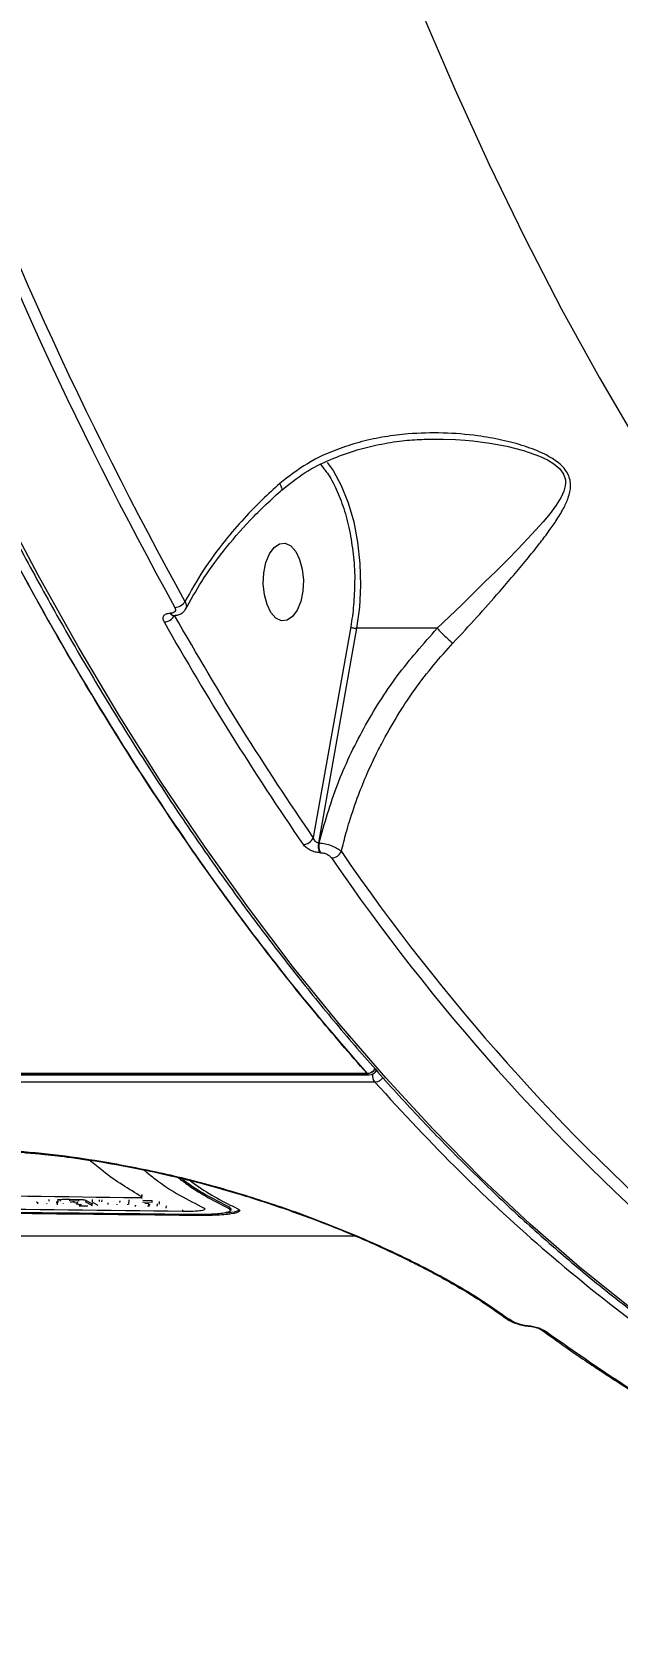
# Model space of a CAD drawing. Header units: millimetres. Extents: x -8045 to 6871, y -5915 to 5473.
# Drawn here: x -3786.1 to -3718.4, y -1812.7 to -1629 of the extents above; entities that cross this region are included whole.
import ezdxf

# ---------------------------------------------------------------- set-up
doc = ezdxf.new("R2010")
doc.units = ezdxf.units.MM
for name, color, linetype in [('DIKOM_ОБЪЕКТ', 7, 'Continuous'), ('DIKOM_РАЗМЕР_ЗОНА', 7, 'Continuous'), ('DIKOM_РАЗМЕР_ОБЪЕКТА', 7, 'Continuous')]:
    doc.layers.add(name, color=color, linetype=linetype)
doc.styles.add('style1', font='arial.ttf', dxfattribs={"width": 0.8})
doc.dimstyles.new('1-50', dxfattribs={"dimtxt": 300, "dimasz": 200, "dimexe": 100, "dimexo": 0, "dimgap": 100, "dimtad": 1, "dimtxsty": 'style1', "dimcen": 200, "dimclrd": 7, "dimclre": 7, "dimclrt": 7, "dimadec": 1, "dimazin": 2, "dimtfac": 1, "dimtmove": 0, "dimatfit": 2, "dimfxl": 0, "dimlwd": 25, "dimlwe": 18, "dimarcsym": 0})

# ---------------------------------------------------------------- blocks, each defined once
blk = doc.blocks.new('*D9')
at = {"layer": 'Defpoints', "color": 0, "linetype": 'Continuous', "transparency": 16777216}
for p in [(5663.54, -234.65), (-5019.6, -1388.73), (5663.54, -4701.47)]:
    blk.add_point(p, dxfattribs=at)
at = {"layer": 'DIKOM_РАЗМЕР_ОБЪЕКТА', "color": 7, "linetype": 'Continuous', "lineweight": 18, "transparency": 16777216}
for p, q in [((5663.54, -234.65), (5663.54, -4801.47)), ((-5019.6, -1388.73), (-5019.6, -4801.47))]:
    blk.add_line(p, q, dxfattribs=at)
at = {"layer": 'DIKOM_РАЗМЕР_ОБЪЕКТА', "color": 7, "linetype": 'Continuous', "lineweight": 25, "transparency": 16777216}
blk.add_line((-4819.6, -4701.47), (5463.54, -4701.47), dxfattribs=at)
at = {"layer": 'DIKOM_РАЗМЕР_ОБЪЕКТА', "color": 7, "linetype": 'Continuous', "transparency": 16777216}
for points in [[(-4819.6, -4668.14), (-4819.6, -4734.8), (-5019.6, -4701.47)], [(5463.54, -4668.14), (5463.54, -4734.8), (5663.54, -4701.47)]]:
    blk.add_solid(points, dxfattribs=at)
at = {"layer": 'DIKOM_РАЗМЕР_ОБЪЕКТА', "color": 7, "linetype": 'Continuous', "lineweight": 15, "transparency": 16777216, "insert": (-74.37, -4448.3), "char_height": 300, "attachment_point": 5, "style": 'style1'}
blk.add_mtext('10700', dxfattribs=at)
blk = doc.blocks.new('*D10')
at = {"layer": 'Defpoints', "color": 0, "linetype": 'Continuous', "transparency": 16777216}
for p in [(-1653.81, 3474.95), (-5616.46, -3083.4), (491.01, -3083.4)]:
    blk.add_point(p, dxfattribs=at)
at = {"layer": 'DIKOM_РАЗМЕР_ОБЪЕКТА', "color": 7, "linetype": 'Continuous', "lineweight": 18, "transparency": 16777216}
for p, q in [((-1653.81, 3474.95), (-5716.46, 3474.95)), ((491.01, -3083.4), (-5716.46, -3083.4))]:
    blk.add_line(p, q, dxfattribs=at)
at = {"layer": 'DIKOM_РАЗМЕР_ОБЪЕКТА', "color": 7, "linetype": 'Continuous', "lineweight": 25, "transparency": 16777216}
blk.add_line((-5616.46, 3274.95), (-5616.46, -2883.4), dxfattribs=at)
at = {"layer": 'DIKOM_РАЗМЕР_ОБЪЕКТА', "color": 7, "linetype": 'Continuous', "transparency": 16777216}
for points in [[(-5649.79, 3274.95), (-5583.12, 3274.95), (-5616.46, 3474.95)], [(-5649.79, -2883.4), (-5583.12, -2883.4), (-5616.46, -3083.4)]]:
    blk.add_solid(points, dxfattribs=at)
at = {"layer": 'DIKOM_РАЗМЕР_ОБЪЕКТА', "color": 7, "linetype": 'Continuous', "lineweight": 15, "transparency": 16777216, "insert": (-5869.63, -1326.86), "char_height": 300, "attachment_point": 5, "rotation": 90, "style": 'style1'}
blk.add_mtext('6550', dxfattribs=at)
blk = doc.blocks.new('*D11')
at = {"layer": 'Defpoints', "color": 0, "transparency": 16777216}
for p in [(6870.85, -184.65), (-7019.6, -1388.73), (-7019.6, -5814.65)]:
    blk.add_point(p, dxfattribs=at)
at = {"layer": 'DIKOM_РАЗМЕР_ЗОНА', "color": 7, "lineweight": 18, "transparency": 16777216}
for p, q in [((6870.85, -184.65), (6870.85, -5914.65)), ((-7019.6, -1388.73), (-7019.6, -5914.65))]:
    blk.add_line(p, q, dxfattribs=at)
at = {"layer": 'DIKOM_РАЗМЕР_ЗОНА', "color": 7, "lineweight": 25, "transparency": 16777216}
blk.add_line((6670.85, -5814.65), (-6819.6, -5814.65), dxfattribs=at)
at = {"layer": 'DIKOM_РАЗМЕР_ЗОНА', "color": 7, "transparency": 16777216}
for points in [[(-6819.6, -5781.31), (-6819.6, -5847.98), (-7019.6, -5814.65)], [(6670.85, -5781.31), (6670.85, -5847.98), (6870.85, -5814.65)]]:
    blk.add_solid(points, dxfattribs=at)
at = {"layer": 'DIKOM_РАЗМЕР_ЗОНА', "color": 7, "transparency": 16777216, "insert": (-74.37, -5561.37), "char_height": 300, "attachment_point": 5, "style": 'style1'}
blk.add_mtext('13900', dxfattribs=at)
blk = doc.blocks.new('*D12')
at = {"layer": 'Defpoints', "color": 0, "transparency": 16777216}
for p in [(-2189.61, 5472.65), (-7595.21, -5084.97), (-495.58, -5084.97)]:
    blk.add_point(p, dxfattribs=at)
at = {"layer": 'DIKOM_РАЗМЕР_ЗОНА', "color": 7, "lineweight": 18, "transparency": 16777216}
for p, q in [((-2189.61, 5472.65), (-7695.21, 5472.65)), ((-495.58, -5084.97), (-7695.21, -5084.97))]:
    blk.add_line(p, q, dxfattribs=at)
at = {"layer": 'DIKOM_РАЗМЕР_ЗОНА', "color": 7, "lineweight": 25, "transparency": 16777216}
blk.add_line((-7595.21, 5272.65), (-7595.21, -4884.97), dxfattribs=at)
at = {"layer": 'DIKOM_РАЗМЕР_ЗОНА', "color": 7, "transparency": 16777216}
for points in [[(-7628.55, 5272.65), (-7561.88, 5272.65), (-7595.21, 5472.65)], [(-7628.55, -4884.97), (-7561.88, -4884.97), (-7595.21, -5084.97)]]:
    blk.add_solid(points, dxfattribs=at)
at = {"layer": 'DIKOM_РАЗМЕР_ЗОНА', "color": 7, "transparency": 16777216, "insert": (-7848.38, -1452.59), "char_height": 300, "attachment_point": 5, "rotation": 90, "style": 'style1'}
blk.add_mtext('10550', dxfattribs=at)

msp = doc.modelspace()

# ---------------------------------------------------------------- linework, layer by layer
at = {"layer": 'DIKOM_ОБЪЕКТ', "color": 7, "linetype": 'Continuous', "lineweight": 15}
for p, q in [((-3752.663, -1679.006), (-3752.297, -1679.498)), ((-3784.118, -1697.075), (-3784.064, -1697.075)), ((-3770.029, -1696.186), (-3770.076, -1696.186)), ((-3769.729, -1696.448), (-3769.682, -1696.448)), ((-3769.586, -1696.458), (-3769.571, -1696.424)), ((-3749.203, -1697.765), (-3753.531, -1722.117)), ((-3748.53, -1697.928), (-3752.938, -1722.729)), ((-3739.198, -1697.928), (-3748.53, -1697.928)), ((-3739.196, -1697.928), (-3739.198, -1697.928)), ((-3752.938, -1722.729), (-3752.87, -1722.729)), ((-3752.689, -1723.859), (-3752.758, -1723.859)), ((-3747.321, -1749.386), (-4024.736, -1749.386)), ((-4024.735, -1749.386), (-3747.321, -1749.386)), ((-4024.735, -1749.521), (-3747.063, -1749.521)), ((-3785.59, -1764.2), (-3785.433, -1764.233)), ((-3785.433, -1764.233), (-3785.447, -1764.427)), ((-3784.333, -1764.441), (-3784.327, -1764.362)), ((-3784.101, -1764.149), (-3784.087, -1763.954)), ((-3783.202, -1764.363), (-3783.188, -1764.168)), ((-3783.188, -1764.168), (-3783.113, -1764.268)), ((-3783.12, -1764.553), (-3783.1, -1764.27)), ((-3783.061, -1763.883), (-3783.089, -1764.279)), ((-3782.775, -1764.12), (-3782.761, -1763.925)), ((-3782.407, -1764.403), (-3782.405, -1764.375)), ((-3781.7, -1764.106), (-3781.686, -1763.912)), ((-3780.662, -1764.121), (-3781.7, -1764.106)), ((-3781.686, -1763.912), (-3780.648, -1763.926)), ((-3781.586, -1764.218), (-3781.594, -1764.325)), ((-3781.379, -1764.216), (-3781.137, -1764.219)), ((-3780.904, -1764.344), (-3781.146, -1764.34)), ((-3780.949, -1764.444), (-3780.708, -1764.447)), ((-3780.879, -1764.252), (-3780.758, -1764.317)), ((-3780.475, -1764.568), (-3780.675, -1764.565)), ((-3780.662, -1764.121), (-3780.648, -1763.926)), ((-3780.595, -1764.665), (-3779.604, -1764.677)), ((-3780.449, -1764.479), (-3780.328, -1764.542)), ((-3779.834, -1764.237), (-3779.821, -1764.043)), ((-3779.172, -1764.585), (-3779.834, -1764.237)), ((-3779.821, -1764.043), (-3779.158, -1764.391)), ((-3779.172, -1764.585), (-3779.158, -1764.391)), ((-3779.061, -1764.26), (-3778.445, -1764.583)), ((-3778.274, -1764.181), (-3778.261, -1763.987)), ((-3777.982, -1764.19), (-3777.968, -1763.995)), ((-3777.283, -1764.336), (-3777.297, -1764.53)), ((-3776.223, -1764.545), (-3776.216, -1764.46)), ((-3775.89, -1764.274), (-3775.876, -1764.079)), ((-3774.989, -1764.566), (-3774.982, -1764.461)), ((-3774.852, -1763.991), (-3774.89, -1764.516)), ((-3774.117, -1764.577), (-3774.129, -1764.742)), ((-3774.046, -1764.648), (-3774.042, -1764.597)), ((-3773.377, -1763.63), (-3773.363, -1763.436)), ((-3773.363, -1763.816), (-3773.329, -1763.348)), ((-3772.18, -1764.267), (-3773.272, -1764.229)), ((-3773.258, -1764.034), (-3772.166, -1764.072)), ((-3773.012, -1764.378), (-3772.53, -1764.391)), ((-3772.696, -1764.683), (-3772.486, -1764.683)), ((-3772.412, -1764.553), (-3772.64, -1764.55)), ((-3772.18, -1764.267), (-3772.166, -1764.072)), ((-3771.335, -1764.489), (-3771.311, -1764.153)), ((-3770.548, -1764.953), (-3770.527, -1764.665)), ((-3768.659, -1765.131), (-3768.673, -1765.326)), ((-3766.171, -1764.922), (-3766.095, -1765.045)), ((-3763.269, -1764.771), (-3763.283, -1764.966)), ((-3763.283, -1764.966), (-3763.145, -1765.188)), ((-3763.269, -1764.771), (-3763.131, -1764.993)), ((-3763.043, -1765.193), (-3763.029, -1764.998)), ((-3986.736, -1768.157), (-3748.508, -1768.157)), ((-3731.195, -1777.705), (-3730.875, -1777.908)), ((-3730.575, -1777.962), (-3730.864, -1777.778))]:
    msp.add_line(p, q, dxfattribs=at)
at = {"layer": 'DIKOM_ОБЪЕКТ', "color": 7, "linetype": 'Continuous', "lineweight": 15, "flags": 128}
for points in [[(-3782.336, -1448.005), (-3781.274, -1459.473), (-3780.032, -1470.872), (-3778.612, -1482.193), (-3777.015, -1493.424), (-3775.243, -1504.556), (-3773.296, -1515.577), (-3771.177, -1526.478), (-3768.888, -1537.249), (-3766.43, -1547.879), (-3763.807, -1558.358), (-3761.02, -1568.677), (-3758.073, -1578.827), (-3754.968, -1588.797), (-3751.707, -1598.579), (-3748.295, -1608.163), (-3744.733, -1617.54), (-3741.026, -1626.702), (-3737.176, -1635.641), (-3733.188, -1644.347), (-3729.065, -1652.813), (-3724.811, -1661.031), (-3720.43, -1668.994), (-3715.926, -1676.693)], [(-3716.934, -1776.432), (-3722.734, -1771.764), (-3728.461, -1766.771), (-3734.11, -1761.458), (-3739.679, -1755.829), (-3745.16, -1749.888), (-3750.551, -1743.641), (-3755.846, -1737.093), (-3761.041, -1730.249), (-3766.131, -1723.116), (-3771.113, -1715.698), (-3775.982, -1708.003), (-3780.733, -1700.037), (-3785.364, -1691.807), (-3789.87, -1683.319), (-3794.247, -1674.581), (-3798.491, -1665.6), (-3802.6, -1656.384), (-3806.568, -1646.94), (-3810.395, -1637.276), (-3814.075, -1627.401)], [(-3739.171, -1676.076), (-3739.07, -1676.075), (-3738.998, -1676.075), (-3738.481, -1676.081), (-3737.083, -1676.128), (-3735.983, -1676.198), (-3735.093, -1676.277), (-3733.105, -1676.527), (-3731.137, -1676.886), (-3729.206, -1677.372), (-3727.363, -1678.018), (-3726.439, -1678.457), (-3725.699, -1678.911), (-3725.017, -1679.499), (-3724.579, -1680.125), (-3724.38, -1680.768), (-3724.359, -1681.113), (-3724.391, -1681.473), (-3724.551, -1682.083), (-3724.85, -1682.757), (-3725.431, -1683.71), (-3726.137, -1684.658), (-3726.929, -1685.608), (-3727.785, -1686.567), (-3728.707, -1687.555), (-3729.874, -1688.767), (-3731.087, -1689.998), (-3732.436, -1691.348), (-3733.639, -1692.539), (-3736.355, -1695.198), (-3739.196, -1697.928), (-3739.196, -1697.928)], [(-3751.926, -1678.755), (-3751.247, -1679.711), (-3750.3, -1681.436), (-3749.498, -1683.423), (-3748.862, -1685.623), (-3748.406, -1687.985), (-3748.141, -1690.455), (-3748.073, -1692.975), (-3748.204, -1695.485), (-3748.53, -1697.928)], [(-3759.005, -1690.325), (-3758.597, -1689.318), (-3758.06, -1688.575), (-3757.436, -1688.156), (-3756.777, -1688.096), (-3756.136, -1688.397), (-3755.565, -1689.038), (-3755.11, -1689.965), (-3754.807, -1691.103), (-3754.682, -1692.361), (-3754.745, -1693.636), (-3754.99, -1694.825), (-3755.398, -1695.832), (-3755.936, -1696.575), (-3756.559, -1696.994), (-3757.218, -1697.055), (-3757.859, -1696.753), (-3758.43, -1696.112), (-3758.885, -1695.185), (-3759.188, -1694.047), (-3759.313, -1692.789), (-3759.25, -1691.514), (-3759.005, -1690.325)], [(-3778.091, -1759.504), (-3778.076, -1759.57), (-3778.054, -1759.6), (-3778.026, -1759.594), (-3778.026, -1759.594)], [(-3728.667, -1778.52), (-3728.567, -1778.582), (-3728.523, -1778.584)]]:
    msp.add_lwpolyline(points, dxfattribs=at)
at = {"layer": 'DIKOM_ОБЪЕКТ', "color": 7, "linetype": 'Continuous', "lineweight": 15}
for centre, radius, start, end in [((-3371.635, -1474.805), 453.661, 199.86918, 209.01152), ((-3371.883, -1474.976), 454.722, 199.8699, 209.01106), ((-3769.595, -1694.071), 1.437, 271.8123, 328.37697), ((-3770.829, -1695.787), 1.412, 271.59834, 331.6192), ((-3471.801, -1528.008), 343.54, 209.50446, 214.56634), ((-3769.682, -1696.024), 0.426, 202.3445, 263.95326), ((-3769.634, -1696.023), 0.427, 202.3797, 263.6167), ((-3754.749, -1721.594), 1.326, 272.32021, 336.75852), ((-3751.36, -1723.056), 1.612, 168.29233, 209.87691), ((-3751.291, -1723.056), 1.612, 168.29233, 209.87691), ((-3751.482, -1723.14), 1.331, 272.51747, 334.03021), ((-3549.188, -1585.712), 245.261, 214.45468, 229.0158), ((-3548.509, -1585.282), 244.703, 214.45422, 229.01631), ((-3747.392, -1748.146), 1.242, 273.27316, 325.74596), ((-3747.047, -1749.175), 0.346, 217.44707, 267.19762), ((-3747.044, -1749.17), 0.352, 217.89315, 266.75154), ((-3747.062, -1748.576), 0.945, 269.9347, 333.15838), ((-3747.071, -1748.561), 0.96, 270.45558, 332.54878), ((-3745.281, -1749.57), 1.408, 174.69367, 215.52749), ((-3747.063, -1748.521), 1, 306.25408, 329.80919), ((-3730.886, -1777.11), 0.669, 227.40777, 271.82779), ((-3730.64, -1777.462), 0.504, 242.24233, 277.3568), ((-3726.622, -1778.521), 0.685, 235.34908, 271.33279)]:
    msp.add_arc(centre, radius, start, end, dxfattribs=at)
for points, knots in [([(-3747.321, -1022.929), (-3750.358, -1026.465), (-3756.421, -1033.523), (-3765.142, -1045.165), (-3773.547, -1057.511), (-3781.607, -1070.614), (-3789.328, -1084.455), (-3796.568, -1098.759), (-3803.344, -1113.479), (-3809.65, -1128.52), (-3815.586, -1144.096), (-3821.125, -1160.125), (-3826.368, -1176.915), (-3831.292, -1194.497), (-3835.863, -1212.902), (-3839.984, -1231.791), (-3843.633, -1251.095), (-3846.788, -1270.711), (-3849.387, -1290.155), (-3851.463, -1309.374), (-3853.049, -1328.359), (-3854.189, -1347.492), (-3854.878, -1366.774), (-3855.113, -1386.548), (-3854.858, -1406.71), (-3854.084, -1427.149), (-3852.803, -1447.42), (-3851.02, -1467.525), (-3848.732, -1487.464), (-3845.992, -1506.855), (-3842.833, -1525.658), (-3839.3, -1543.792), (-3835.354, -1561.535), (-3831.008, -1578.847), (-3826.168, -1596.073), (-3820.808, -1613.186), (-3814.894, -1630.147), (-3808.537, -1646.583), (-3801.772, -1662.402), (-3794.635, -1677.519), (-3787.299, -1691.617), (-3779.789, -1704.746), (-3772.126, -1716.959), (-3764.156, -1728.498), (-3755.907, -1739.408), (-3750.186, -1746.056), (-3747.321, -1749.386)], [0, 0, 0, 0, 0.0235005, 0.0469115, 0.0702042, 0.093435, 0.1166588, 0.1399304, 0.1619667, 0.1841263, 0.2062085, 0.2281808, 0.2500906, 0.2733114, 0.2965686, 0.3199182, 0.3434089, 0.3668391, 0.3901436, 0.4120526, 0.4339464, 0.4558709, 0.4778728, 0.5, 0.5234634, 0.5467891, 0.5700344, 0.5932545, 0.6165041, 0.6398387, 0.6619695, 0.6840929, 0.7060925, 0.7280157, 0.7499094, 0.7731483, 0.7964607, 0.8199035, 0.8433854, 0.8667255, 0.8899778, 0.9118714, 0.9337821, 0.9557564, 0.9778417, 1, 1, 1, 1]), ([(-3747.321, -1749.386), (-3749.293, -1747.116), (-3753.332, -1742.466), (-3759.381, -1734.834), (-3765.577, -1726.46), (-3771.615, -1717.652), (-3777.473, -1708.47), (-3782.893, -1699.368), (-3786.609, -1692.698), (-3788.682, -1688.843), (-3789.335, -1687.618), (-3789.988, -1686.382), (-3790.641, -1685.136), (-3791.294, -1683.881), (-3793.556, -1679.491), (-3797.226, -1672.081), (-3802.034, -1661.67), (-3806.314, -1651.789), (-3810.098, -1642.509), (-3813.42, -1633.894), (-3816.313, -1626), (-3818.805, -1618.874), (-3820.925, -1612.556), (-3822.624, -1607.303), (-3823.957, -1603.059), (-3824.942, -1599.851), (-3825.603, -1597.657), (-3825.965, -1596.446), (-3826.104, -1595.978), (-3826.161, -1595.786), (-3826.185, -1595.703), (-3826.197, -1595.667), (-3826.201, -1595.652), (-3826.203, -1595.645), (-3826.204, -1595.642), (-3828.133, -1590.731), (-3830.314, -1580.589), (-3834.392, -1565.665), (-3837.72, -1550.982), (-3840.6, -1537.23), (-3843.011, -1524.408), (-3844.563, -1515.319), (-3845.524, -1509.315), (-3845.996, -1506.293), (-3846.45, -1503.297), (-3846.887, -1500.329), (-3847.31, -1497.388), (-3848.599, -1488.138), (-3850.509, -1472.568), (-3852.57, -1450.627), (-3853.998, -1428.889), (-3854.872, -1407.422), (-3854.978, -1393.203), (-3855.031, -1386.157)], [0, 0, 0, 0, 0.0304209, 0.0623318, 0.095733, 0.1306242, 0.1625616, 0.195653, 0.2257282, 0.2297331, 0.2337532, 0.2377887, 0.2418394, 0.2459054, 0.2499867, 0.2842984, 0.3161633, 0.3455815, 0.3725527, 0.3970769, 0.4191545, 0.4387848, 0.4559681, 0.4707046, 0.481192, 0.489953, 0.496234, 0.4985741, 0.4995219, 0.499923, 0.5000963, 0.500172, 0.5002051, 0.5002198, 0.5002261, 0.5002312, 0.5398573, 0.5779841, 0.6146114, 0.6497392, 0.6794118, 0.7079231, 0.7151988, 0.7223947, 0.7295108, 0.7365475, 0.7435045, 0.7503818, 0.802067, 0.8528715, 0.9027952, 0.9518379, 1, 1, 1, 1]), ([(-3853.796, -1387.159), (-3853.782, -1390.695), (-3853.762, -1395.823), (-3853.624, -1403.585), (-3853.451, -1410.553), (-3853.16, -1418.865), (-3852.763, -1427.6), (-3852.245, -1436.748), (-3851.6, -1446.179), (-3850.824, -1455.817), (-3849.914, -1465.604), (-3848.869, -1475.494), (-3847.686, -1485.452), (-3846.365, -1495.449), (-3844.906, -1505.461), (-3843.307, -1515.467), (-3841.57, -1525.45), (-3839.695, -1535.392), (-3837.683, -1545.28), (-3835.535, -1555.101), (-3833.251, -1564.843), (-3830.834, -1574.493), (-3828.284, -1584.043), (-3825.603, -1593.482), (-3822.794, -1602.801), (-3819.857, -1611.99), (-3816.795, -1621.042), (-3813.609, -1629.948), (-3810.303, -1638.701), (-3806.878, -1647.293), (-3803.336, -1655.717), (-3799.681, -1663.966), (-3795.914, -1672.034), (-3792.038, -1679.915), (-3788.056, -1687.602), (-3783.971, -1695.09), (-3779.784, -1702.373), (-3775.499, -1709.446), (-3771.119, -1716.303), (-3766.647, -1722.941), (-3762.084, -1729.353), (-3757.435, -1735.537), (-3752.702, -1741.487), (-3747.888, -1747.199), (-3742.995, -1752.67), (-3738.026, -1757.895), (-3732.985, -1762.872), (-3727.873, -1767.596), (-3722.693, -1772.064), (-3717.448, -1776.274), (-3712.141, -1780.221), (-3706.773, -1783.903), (-3701.347, -1787.319), (-3695.865, -1790.455), (-3690.616, -1793.198), (-3687.177, -1794.756), (-3685.598, -1795.471)], [0, 0, 0, 0, 0.0188203, 0.0272906, 0.0413383, 0.0559454, 0.0716292, 0.0880071, 0.1049248, 0.1222587, 0.1399211, 0.1578473, 0.175988, 0.1943055, 0.2127706, 0.2313596, 0.2500541, 0.2688382, 0.2876993, 0.3066269, 0.3256121, 0.3446475, 0.3637262, 0.3828431, 0.4019932, 0.4211723, 0.440377, 0.4596039, 0.4788504, 0.4981143, 0.5173929, 0.536685, 0.5559887, 0.5753028, 0.5946263, 0.6139584, 0.633298, 0.6526449, 0.671999, 0.69136, 0.710728, 0.7301038, 0.7494874, 0.7688799, 0.7882828, 0.8076966, 0.8271238, 0.8465663, 0.8660261, 0.8855061, 0.9050093, 0.9245393, 0.9440999, 0.9636954, 0.9833305, 1, 1, 1, 1]), ([(-3737.377, -1699.647), (-3736.446, -1698.644), (-3734.586, -1696.637), (-3732.284, -1694.03), (-3730.374, -1691.815), (-3728.83, -1689.974), (-3727.486, -1688.306), (-3726.364, -1686.833), (-3725.416, -1685.483), (-3724.619, -1684.184), (-3724.096, -1683.063), (-3723.841, -1682.186), (-3723.721, -1681.26), (-3723.898, -1680.315), (-3724.504, -1679.423), (-3725.129, -1678.823), (-3725.896, -1678.284), (-3727.166, -1677.583), (-3729.128, -1676.821), (-3731.739, -1676.131), (-3734.901, -1675.582), (-3738.523, -1675.29), (-3742.132, -1675.381), (-3745.26, -1675.764), (-3747.9, -1676.315), (-3750.933, -1677.258), (-3754.23, -1678.723), (-3756.374, -1680.388), (-3757.412, -1681.193)], [0, 0, 0, 0, 0.0626395, 0.1252884, 0.1665062, 0.2082748, 0.2494068, 0.2817631, 0.3119831, 0.3454826, 0.3744551, 0.3909833, 0.4059766, 0.4373835, 0.4528837, 0.4689929, 0.4839691, 0.500451, 0.539884, 0.582731, 0.6256344, 0.6878845, 0.749887, 0.7919047, 0.8336248, 0.8747427, 0.9394028, 1, 1, 1, 1]), ([(-3757.173, -1681.955), (-3756.299, -1681.25), (-3754.557, -1679.844), (-3751.662, -1678.413), (-3748.894, -1677.405), (-3746.23, -1676.729), (-3743.689, -1676.272), (-3741.285, -1676.08), (-3739.852, -1676.077), (-3739.171, -1676.075)], [0, 0, 0, 0, 0.1740186, 0.3468245, 0.497761, 0.6278959, 0.7684526, 0.889852, 1, 1, 1, 1]), ([(-3752.297, -1679.498), (-3752.119, -1679.726), (-3751.55, -1680.454), (-3750.729, -1682.088), (-3749.877, -1684.353), (-3749.235, -1686.934), (-3748.867, -1689.686), (-3748.716, -1691.61), (-3748.759, -1692.57), (-3748.76, -1692.596)], [0, 0, 0, 0, 0.0805367, 0.2578151, 0.440659, 0.6264185, 0.8121791, 0.995024, 1, 1, 1, 1]), ([(-3757.412, -1681.193), (-3758.085, -1681.806), (-3759.522, -1683.112), (-3761.636, -1685.3), (-3763.978, -1688.025), (-3766.349, -1691.232), (-3767.697, -1693.627), (-3768.372, -1694.824)], [0, 0, 0, 0, 0.1471539, 0.3139311, 0.5003343, 0.7501667, 1, 1, 1, 1]), ([(-3768.344, -1695.808), (-3767.732, -1694.705), (-3766.458, -1692.412), (-3763.934, -1688.929), (-3760.856, -1685.324), (-3758.378, -1683.032), (-3757.101, -1681.85)], [0, 0, 0, 0, 0.2255693, 0.4689556, 0.7263367, 1, 1, 1, 1]), ([(-3757.199, -1681.921), (-3757.185, -1681.91), (-3757.143, -1681.881), (-3757.154, -1681.741), (-3757.231, -1681.512), (-3757.351, -1681.3), (-3757.412, -1681.193)], [0, 0, 0, 0, 0.1461798, 0.4213579, 0.709674, 1, 1, 1, 1]), ([(-3748.76, -1692.596), (-3748.779, -1693.482), (-3748.815, -1695.242), (-3749.074, -1696.929), (-3749.203, -1697.765)], [0, 0, 0, 0, 0.5040565, 1, 1, 1, 1]), ([(-3768.372, -1694.824), (-3768.29, -1695.001), (-3768.143, -1695.316), (-3768.25, -1695.555), (-3768.297, -1695.661)], [0, 0, 0, 0, 0.5595569, 1, 1, 1, 1]), ([(-3770.789, -1697.199), (-3770.845, -1697.066), (-3770.957, -1696.802), (-3770.849, -1696.467), (-3770.557, -1696.232), (-3770.237, -1696.201), (-3770.076, -1696.186)], [0, 0, 0, 0, 0.2499885, 0.4997617, 0.7494362, 1, 1, 1, 1]), ([(-3769.55, -1695.507), (-3769.513, -1695.596), (-3769.439, -1695.774), (-3769.511, -1695.998), (-3769.708, -1696.154), (-3769.922, -1696.175), (-3770.029, -1696.186)], [0, 0, 0, 0, 0.2500593, 0.4998952, 0.7492918, 1, 1, 1, 1]), ([(-3769.682, -1696.448), (-3769.537, -1696.437), (-3769.24, -1696.416), (-3768.834, -1696.252), (-3768.489, -1696.007), (-3768.347, -1695.786), (-3768.275, -1695.675)], [0, 0, 0, 0, 0.2390553, 0.4886737, 0.7437622, 1, 1, 1, 1]), ([(-3753.531, -1722.117), (-3756.286, -1718.029), (-3761.797, -1709.851), (-3766.99, -1700.923), (-3769.586, -1696.458)], [0, 0, 0, 0, 0.4999998, 1, 1, 1, 1]), ([(-3752.87, -1722.729), (-3752.222, -1720.472), (-3750.927, -1715.957), (-3747.815, -1709.459), (-3743.978, -1703.308), (-3740.791, -1699.721), (-3739.198, -1697.928)], [0, 0, 0, 0, 0.2496544, 0.499493, 0.7498066, 1, 1, 1, 1]), ([(-3749.203, -1697.765), (-3749.164, -1697.787), (-3749.087, -1697.829), (-3748.908, -1697.883), (-3748.71, -1697.921), (-3748.59, -1697.925), (-3748.53, -1697.928)], [0, 0, 0, 0, 0.250097, 0.5000995, 0.7499253, 1, 1, 1, 1]), ([(-3739.196, -1697.928), (-3739.067, -1698.071), (-3738.802, -1698.364), (-3738.306, -1698.852), (-3737.8, -1699.31), (-3737.515, -1699.537), (-3737.377, -1699.647)], [0, 0, 0, 0, 0.2427061, 0.4999938, 0.7572968, 1, 1, 1, 1]), ([(-3750.285, -1723.722), (-3750.105, -1722.99), (-3749.819, -1721.826), (-3749.174, -1719.644), (-3748.392, -1717.359), (-3747.357, -1714.815), (-3746.383, -1712.71), (-3745.181, -1710.362), (-3743.694, -1707.796), (-3741.735, -1704.88), (-3739.666, -1702.17), (-3738.122, -1700.468), (-3737.377, -1699.647)], [0, 0, 0, 0, 0.083449, 0.1325786, 0.2499236, 0.3473636, 0.431038, 0.5009616, 0.6323498, 0.7505538, 0.8795232, 1, 1, 1, 1]), ([(-3752.758, -1723.859), (-3752.847, -1723.855), (-3753.025, -1723.848), (-3753.313, -1723.789), (-3753.601, -1723.7), (-3753.969, -1723.54), (-3754.392, -1723.28), (-3754.594, -1723.039), (-3754.695, -1722.919)], [0, 0, 0, 0, 0.1253251, 0.2510332, 0.3755311, 0.5013355, 0.7505195, 1, 1, 1, 1]), ([(-3752.938, -1722.729), (-3752.969, -1722.726), (-3753.031, -1722.72), (-3753.131, -1722.677), (-3753.231, -1722.609), (-3753.348, -1722.493), (-3753.461, -1722.326), (-3753.507, -1722.187), (-3753.531, -1722.117)], [0, 0, 0, 0, 0.1100255, 0.2281169, 0.3573604, 0.5008517, 0.7500681, 1, 1, 1, 1]), ([(-3752.87, -1722.729), (-3752.632, -1722.753), (-3752.158, -1722.8), (-3751.391, -1723.042), (-3750.714, -1723.362), (-3750.428, -1723.603), (-3750.285, -1723.722)], [0, 0, 0, 0, 0.2537285, 0.5054691, 0.7541227, 1, 1, 1, 1]), ([(-3752.689, -1723.859), (-3752.631, -1723.861), (-3752.515, -1723.866), (-3752.327, -1723.904), (-3752.138, -1723.962), (-3751.898, -1724.065), (-3751.622, -1724.235), (-3751.489, -1724.391), (-3751.423, -1724.469)], [0, 0, 0, 0, 0.125678, 0.2510707, 0.3758822, 0.5013537, 0.750448, 1, 1, 1, 1]), ([(-3746.427, -1750.388), (-3753.928, -1750.388), (-3768.93, -1750.388), (-3792.146, -1750.388), (-3815.826, -1750.388), (-3839.977, -1750.388), (-3864.536, -1750.388), (-3889.457, -1750.388), (-3914.69, -1750.388), (-3940.184, -1750.388), (-3965.887, -1750.388), (-3991.751, -1750.388), (-4011.391, -1750.388), (-4022.402, -1750.388), (-4024.74, -1750.388)], [0, 0, 0, 0, 0.0887346, 0.1774687, 0.2662033, 0.3549378, 0.4436723, 0.5324066, 0.6211412, 0.7098756, 0.7986102, 0.8873445, 0.9760788, 1, 1, 1, 1]), ([(-3746.366, -1748.845), (-3746.409, -1748.901), (-3746.49, -1749.005), (-3746.647, -1749.144), (-3746.814, -1749.252), (-3747.046, -1749.358), (-3747.212, -1749.375), (-3747.321, -1749.386)], [0, 0, 0, 0, 0.1813837, 0.338321, 0.5262338, 0.6883796, 1, 1, 1, 1]), ([(-3745.472, -1749.844), (-3745.516, -1749.901), (-3745.596, -1750.006), (-3745.754, -1750.146), (-3745.921, -1750.254), (-3746.153, -1750.36), (-3746.319, -1750.377), (-3746.427, -1750.388)], [0, 0, 0, 0, 0.1827743, 0.3392865, 0.5280735, 0.6909715, 1, 1, 1, 1]), ([(-3746.427, -1750.388), (-3743.156, -1753.91), (-3736.607, -1760.959), (-3726.434, -1770.269), (-3716.027, -1778.625), (-3705.387, -1785.911), (-3694.548, -1792.126), (-3683.538, -1797.238), (-3672.386, -1801.238), (-3661.122, -1804.078), (-3649.901, -1805.839), (-3642.434, -1806.04), (-3638.759, -1806.139)], [0, 0, 0, 0, 0.0995614, 0.1992925, 0.2991939, 0.3992651, 0.4995071, 0.5999188, 0.7005004, 0.801253, 0.902175, 1, 1, 1, 1]), ([(-3794.284, -1758.109), (-3792.546, -1758.14), (-3789.068, -1758.203), (-3783.626, -1758.676), (-3779.936, -1759.228), (-3778.091, -1759.504)], [0, 0, 0, 0, 0.3332219, 0.6667376, 1, 1, 1, 1]), ([(-3794.098, -1758.223), (-3793.283, -1758.23), (-3791.815, -1758.241), (-3789.81, -1758.324), (-3788.255, -1758.415), (-3786.689, -1758.528), (-3784.649, -1758.711), (-3781.673, -1759.043), (-3779.362, -1759.4), (-3778.05, -1759.602)], [0, 0, 0, 0, 0.1588953, 0.2861239, 0.3822699, 0.4525126, 0.5793441, 0.7613819, 1, 1, 1, 1]), ([(-3773.377, -1763.63), (-3774.871, -1762.735), (-3776.876, -1761.533), (-3778.855, -1759.841), (-3779.359, -1759.411)], [0, 0, 0, 0, 0.7454308, 1, 1, 1, 1]), ([(-3778.091, -1759.504), (-3775.713, -1759.94), (-3770.978, -1760.807), (-3763.959, -1762.635), (-3757.17, -1764.765), (-3750.733, -1767.163), (-3744.747, -1769.747), (-3739.37, -1772.425), (-3734.611, -1775.14), (-3732.115, -1776.898), (-3730.864, -1777.778)], [0, 0, 0, 0, 0.1258853, 0.2507495, 0.3753431, 0.5006874, 0.6251001, 0.7504829, 0.8750155, 1, 1, 1, 1]), ([(-3778.026, -1759.595), (-3776.475, -1759.868), (-3773.653, -1760.365), (-3769.855, -1761.216), (-3766.889, -1761.958), (-3764.483, -1762.613), (-3761.233, -1763.556), (-3756.939, -1764.941), (-3751.766, -1766.85), (-3746.962, -1768.853), (-3743.491, -1770.473), (-3740.997, -1771.726), (-3739.055, -1772.747), (-3736.691, -1774.074), (-3733.945, -1775.746), (-3732.26, -1776.946), (-3731.336, -1777.605)], [0, 0, 0, 0, 0.0831255, 0.1511789, 0.2038296, 0.2436243, 0.2824514, 0.3829201, 0.4848939, 0.5860353, 0.68195, 0.7174761, 0.7638034, 0.826161, 0.9046492, 1, 1, 1, 1]), ([(-3773.146, -1760.506), (-3772.694, -1760.878), (-3770.391, -1762.781), (-3768.052, -1763.967), (-3766.171, -1764.922)], [0, 0, 0, 0, 0.1959428, 1, 1, 1, 1]), ([(-3769.165, -1761.4), (-3768.783, -1761.693), (-3766.837, -1763.186), (-3764.867, -1764.173), (-3763.283, -1764.966)], [0, 0, 0, 0, 0.1963452, 1, 1, 1, 1]), ([(-3768.756, -1761.503), (-3768.505, -1761.694), (-3766.69, -1763.076), (-3764.853, -1763.987), (-3763.269, -1764.771)], [0, 0, 0, 0, 0.138355, 1, 1, 1, 1]), ([(-3925.382, -1763.704), (-3916.874, -1763.577), (-3899.997, -1763.325), (-3874.728, -1763.115), (-3849.577, -1763.042), (-3824.436, -1763.123), (-3799.198, -1763.34), (-3782.356, -1763.596), (-3773.864, -1763.726)], [0, 0, 0, 0, 0.1682864, 0.3338157, 0.5000003, 0.6661527, 0.8316686, 1, 1, 1, 1]), ([(-3767.764, -1761.751), (-3767.528, -1761.93), (-3765.727, -1763.299), (-3763.905, -1764.199), (-3762.321, -1764.981)], [0, 0, 0, 0, 0.1310191, 1, 1, 1, 1]), ([(-3768.673, -1765.326), (-3777.45, -1765.217), (-3794.811, -1765.001), (-3820.812, -1764.817), (-3846.677, -1764.749), (-3872.553, -1764.812), (-3898.58, -1764.991), (-3915.97, -1765.205), (-3924.76, -1765.312)], [0, 0, 0, 0, 0.16885, 0.3339811, 0.5, 0.6660496, 0.8311965, 1, 1, 1, 1]), ([(-3767.868, -1765.68), (-3775.428, -1765.592), (-3790.3, -1765.417), (-3812.619, -1765.248), (-3834.747, -1765.158), (-3857.007, -1765.156), (-3879.149, -1765.242), (-3901.49, -1765.407), (-3916.386, -1765.58), (-3923.956, -1765.668)], [0, 0, 0, 0, 0.1454268, 0.2860935, 0.4291978, 0.5708316, 0.7139248, 0.854632, 1, 1, 1, 1]), ([(-3783.063, -1764.007), (-3783.066, -1764.003), (-3783.074, -1763.988), (-3783.033, -1763.965), (-3782.932, -1763.94), (-3782.819, -1763.93), (-3782.761, -1763.925)], [0, 0, 0, 0, 0.0929806, 0.3973086, 0.6925486, 1, 1, 1, 1]), ([(-3782.761, -1763.925), (-3782.622, -1763.919), (-3782.296, -1763.904), (-3781.909, -1763.909), (-3781.686, -1763.912)], [0, 0, 0, 0, 0.4244404, 1, 1, 1, 1]), ([(-3780.648, -1763.926), (-3780.552, -1763.929), (-3780.414, -1763.932), (-3780.236, -1763.947), (-3780.122, -1763.96), (-3780.024, -1763.977), (-3779.904, -1764.004), (-3779.855, -1764.027), (-3779.821, -1764.043)], [0, 0, 0, 0, 0.2547443, 0.366131, 0.4745155, 0.5865661, 0.7087262, 1, 1, 1, 1]), ([(-3779.158, -1764.391), (-3779.135, -1764.406), (-3779.111, -1764.422), (-3779.111, -1764.434), (-3779.111, -1764.434)], [0, 0, 0, 0, 0.9968099, 1, 1, 1, 1]), ([(-3779.109, -1763.957), (-3779.112, -1764.003), (-3779.119, -1764.105), (-3779.127, -1764.207), (-3779.131, -1764.263)], [0, 0, 0, 0, 0.4525478, 1, 1, 1, 1]), ([(-3779.128, -1764.669), (-3779.125, -1764.625), (-3779.118, -1764.525), (-3779.111, -1764.426), (-3779.107, -1764.372)], [0, 0, 0, 0, 0.452294, 1, 1, 1, 1]), ([(-3773.864, -1763.726), (-3773.782, -1763.726), (-3773.656, -1763.726), (-3773.522, -1763.715), (-3773.428, -1763.702), (-3773.367, -1763.684), (-3773.342, -1763.658), (-3773.364, -1763.64), (-3773.377, -1763.63)], [0, 0, 0, 0, 0.2388604, 0.3667276, 0.499945, 0.677299, 0.8205555, 1, 1, 1, 1]), ([(-3771.578, -1764.714), (-3771.575, -1764.669), (-3771.568, -1764.576), (-3771.561, -1764.483), (-3771.558, -1764.435)], [0, 0, 0, 0, 0.4808527, 1, 1, 1, 1]), ([(-3766.066, -1765.094), (-3766.176, -1765.143), (-3766.396, -1765.24), (-3767.355, -1765.324), (-3768.233, -1765.325), (-3768.673, -1765.326)], [0, 0, 0, 0, 0.3331771, 0.6664407, 1, 1, 1, 1]), ([(-3762.321, -1764.981), (-3762.214, -1765.044), (-3762.04, -1765.147), (-3762.036, -1765.262), (-3762.157, -1765.425), (-3762.846, -1765.624), (-3764.802, -1765.791), (-3766.667, -1765.793), (-3767.6, -1765.793)], [0, 0, 0, 0, 0.1251267, 0.205838, 0.2508893, 0.5004816, 0.7501384, 1, 1, 1, 1]), ([(-3763.742, -1765.471), (-3763.476, -1765.453), (-3762.53, -1765.388), (-3762.277, -1765.246), (-3762.096, -1765.144)], [0, 0, 0, 0, 0.2806948, 1, 1, 1, 1]), ([(-3767.6, -1765.793), (-3775.163, -1765.707), (-3790.036, -1765.536), (-3812.356, -1765.371), (-3834.48, -1765.283), (-3856.739, -1765.281), (-3878.877, -1765.365), (-3901.219, -1765.527), (-3916.115, -1765.695), (-3923.687, -1765.781)], [0, 0, 0, 0, 0.1454852, 0.286101, 0.4292093, 0.5708202, 0.7139161, 0.8545731, 1, 1, 1, 1]), ([(-3763.089, -1765.276), (-3763.291, -1765.361), (-3763.694, -1765.533), (-3765.451, -1765.677), (-3767.062, -1765.679), (-3767.868, -1765.68)], [0, 0, 0, 0, 0.3331905, 0.6664641, 1, 1, 1, 1]), ([(-3730.875, -1777.908), (-3730.733, -1777.981), (-3730.444, -1778.129), (-3729.877, -1778.333), (-3729.33, -1778.474), (-3728.864, -1778.555), (-3728.638, -1778.574), (-3728.523, -1778.584)], [0, 0, 0, 0, 0.2361764, 0.4788925, 0.7319469, 0.864422, 1, 1, 1, 1]), ([(-3730.575, -1777.962), (-3730.452, -1778.026), (-3730.203, -1778.153), (-3729.734, -1778.323), (-3729.292, -1778.437), (-3728.928, -1778.499), (-3728.753, -1778.513), (-3728.667, -1778.52)], [0, 0, 0, 0, 0.2494166, 0.4992749, 0.74884, 0.8770244, 1, 1, 1, 1]), ([(-3728.667, -1778.52), (-3728.568, -1778.528), (-3728.364, -1778.546), (-3727.941, -1778.627), (-3727.445, -1778.772), (-3726.95, -1778.983), (-3726.721, -1779.132), (-3726.606, -1779.206)], [0, 0, 0, 0, 0.1229697, 0.2514285, 0.5009675, 0.7504783, 1, 1, 1, 1]), ([(-3728.523, -1778.584), (-3728.453, -1778.589), (-3728.31, -1778.599), (-3728.015, -1778.65), (-3727.66, -1778.75), (-3727.287, -1778.906), (-3727.103, -1779.025), (-3727.01, -1779.086)], [0, 0, 0, 0, 0.1118813, 0.226643, 0.4706908, 0.7312792, 1, 1, 1, 1]), ([(-3727.087, -1779.023), (-3726.168, -1779.688), (-3724.518, -1780.88), (-3722.315, -1782.397), (-3720.595, -1783.548), (-3719.161, -1784.486), (-3716.461, -1786.213), (-3713.027, -1788.289), (-3708.946, -1790.57), (-3706.335, -1791.941), (-3704.41, -1792.91), (-3702.955, -1793.626), (-3701.105, -1794.504), (-3698.854, -1795.532), (-3697.216, -1796.23), (-3696.33, -1796.607)], [0, 0, 0, 0, 0.0917392, 0.1645756, 0.2185536, 0.2618399, 0.3060164, 0.4843542, 0.5980536, 0.7029459, 0.7372172, 0.7838882, 0.8432249, 0.915252, 1, 1, 1, 1]), ([(-3726.606, -1779.206), (-3723.263, -1781.542), (-3716.57, -1786.217), (-3706.32, -1792.074), (-3699.378, -1795.186), (-3695.905, -1796.743)], [0, 0, 0, 0, 0.3328089, 0.6661441, 1, 1, 1, 1])]:
    msp.add_open_spline(points, degree=3, knots=knots, dxfattribs=at)

# ---------------------------------------------------------------- dimensions: what is measured, and where the dimension line sits
at = {"layer": 'DIKOM_РАЗМЕР_ЗОНА'}
dim = msp.add_linear_dim(base=(-7595.212, -5084.969), p1=(-2189.606, 5472.652), p2=(-495.584, -5084.969), angle=90, text='10550', dimstyle='1-50', dxfattribs=at)
dim.commit()
dim.dimension.update_dxf_attribs({"geometry": '*D12', "text_midpoint": (-7595.212, -1452.593), "dimtype": 160})
dim = msp.add_linear_dim(base=(-7019.6, -5814.648), p1=(6870.851, -184.645), p2=(-7019.6, -1388.727), text='13900', dimstyle='1-50', dxfattribs=at)
dim.commit()
dim.dimension.update_dxf_attribs({"geometry": '*D11', "text_midpoint": (-74.375, -5814.648), "dimtype": 160})
at = {"layer": 'DIKOM_РАЗМЕР_ОБЪЕКТА', "color": 7, "linetype": 'Continuous', "lineweight": 15}
dim = msp.add_linear_dim(base=(-5616.456, -3083.398), p1=(-1653.813, 3474.95), p2=(491.015, -3083.398), angle=90, text='6550', dimstyle='1-50', dxfattribs=at)
dim.commit()
dim.dimension.update_dxf_attribs({"geometry": '*D10', "text_midpoint": (-5616.456, -1326.858), "dimtype": 160})
dim = msp.add_linear_dim(base=(5663.543, -4701.469), p1=(-5019.6, -1388.727), p2=(5663.543, -234.645), text='10700', dimstyle='1-50', dxfattribs=at)
dim.commit()
dim.dimension.update_dxf_attribs({"geometry": '*D9', "text_midpoint": (-74.375, -4701.469), "dimtype": 160})

doc.saveas('drawing.dxf')
